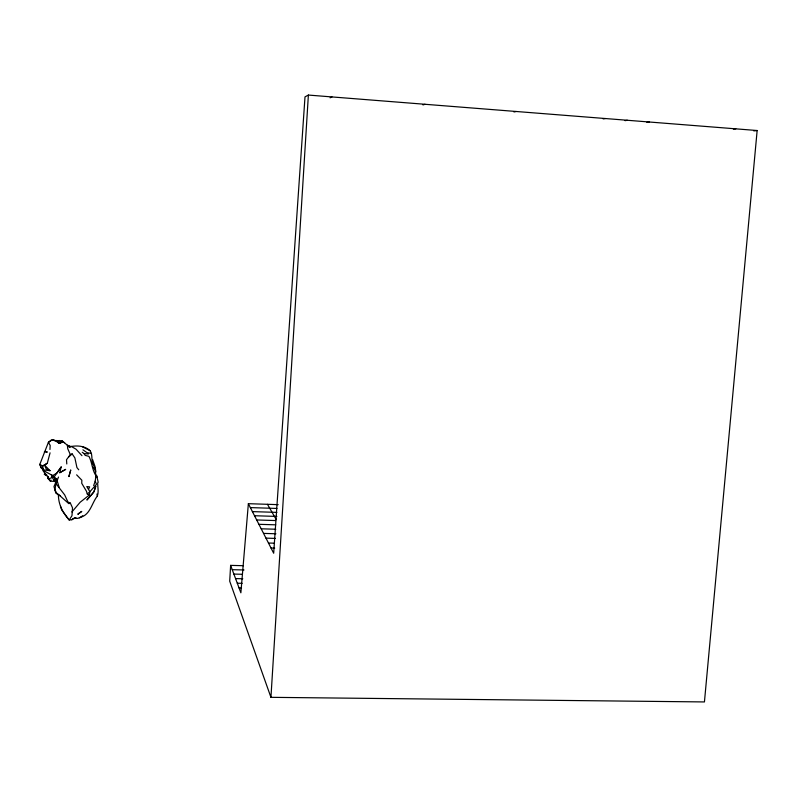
<?xml version="1.0" encoding="UTF-8"?>
<svg xmlns="http://www.w3.org/2000/svg" width="797" height="797" viewBox="0 0 797 797"><rect width="100%" height="100%" fill="white"/><g stroke="black" fill="none" stroke-linecap="round" stroke-linejoin="round"><path stroke-width="1.2" d="M48.149 476.496L48.049 478.569L50.43 481.159L54.614 481.428L56.587 482.723M49.952 449.468L50.181 445.463L48.408 442.325L51.416 439.934M243.424 565.701L230.632 565.372L229.705 581.172L270.94 697.335L704.438 701.938L757.15 130.529L308.379 95.062L305.002 96.865L273.68 553.228L248.365 503.684L278.173 504.65M270.94 697.335L308.379 95.062M248.365 503.684L240.873 592.809L230.632 565.372M58.39 494.897C58.47 504.78 62.863 512.85 69.19 519.983L71.979 515.699L72.517 507.858L70.365 503.116L67.904 501.961L64.687 494.907L55.969 483.63L58.49 477.064M71.909 511.963L80.148 502.249L89.334 495.017L89.892 491.739L96.487 484.257L95.222 481.119C96.078 476.317 95.74 471.117 94.295 466.434C90.38 461.792 93.339 455.505 90.131 450.723C84.741 445.593 76.163 445.184 69.289 446.908L62.325 440.98L52.293 440.333M55.969 483.63L54.893 489.776L55.84 493.174L59.964 495.804L68.841 503.674L70.365 503.116M47.511 477.084L48.049 478.569L47.73 476.397L44.393 474.325L44.702 473.059L42.849 470.419M59.755 472.711L65.593 469.423L59.755 472.711L61.18 466.952L53.897 477.343L56.577 478.848L59.098 487.166M50.062 452.835L47.292 463.276L42.58 466.076L39.85 464.312L48.408 442.325L52.592 439.665L54.057 439.974M74.101 517.95L77.887 518.399L79.75 517.462C90.3 515.3 91.605 503.206 97.354 496.053C98.888 491.849 97.682 487.326 97.662 482.992L98.19 482.255L96.576 475.151M93.976 491.59L95.829 486.18L93.817 492.118L86.893 500.038L93.229 492.556M93.657 485.592L95.222 481.119M88.527 489.378L89.633 486.887L86.763 486.539L89.892 491.739L87.271 493.971L89.334 495.017M50.968 480.043L50.43 481.159L48.607 478.519M61.18 466.952L56.886 473.079L52.642 475.59L44.931 471.326L41.006 467.799L39.85 464.312L41.195 467.401L43.018 468.616M66.789 463.964L66.5 459.73L70.335 454.609L72.168 453.921L74.878 457.916L76.94 467.6L78.734 469.782M68.592 457.02L72.168 453.921M60.442 506.085L61.678 509.871L69.19 519.983L71.79 519.744L73.115 518.598M56.577 478.848L55.302 478.539L53.628 479.874L55.959 481.757M58.44 442.893L60.243 443.411L62.325 441.817L62.325 440.98L58.44 442.893L56.786 440.452M79.59 517.92L82.739 515.729M47.292 463.276L42.58 466.076L43.397 469.871L50.012 470.678L44.502 465.05L46.276 469.005L50.012 470.678M71.79 519.744L75.048 518.03L76.243 518.199M330.088 97.812L331.95 96.925M57.932 441.209L59.705 440.482M49.175 478.589L52.403 477.562M422.958 104.935L425.03 104.277M513.965 111.978L516.147 111.48M69.289 446.908L70.654 446.599L67.386 445.154L67.715 448.671L70.335 454.609M603.14 118.922L605.371 118.534M625.067 120.656L627.388 120.277M646.875 122.379L649.296 122.001M733.379 129.144L735.8 128.845M753.813 130.917L757.15 130.529M55.69 479.884L53.628 479.874L51.257 474.623L53.509 476.566M237.287 583.215L242.168 583.324M239.06 587.947L241.531 588.007M232.236 569.676L244.002 569.965M233.88 574.079L242.218 574.278M235.563 578.592L242.796 578.761M265.969 538.144L275.433 538.413M268.459 543.026L274.467 543.195M271.03 548.047L274.686 548.147M258.905 524.316L275.722 524.824M261.197 528.8L275.802 529.228M263.548 533.402L275.892 533.761M68.622 446.529L70.654 446.599L68.492 446.091M250.358 507.599L276.938 508.446M252.41 511.614L276.898 512.381M254.512 515.729L276.858 516.426M256.684 519.963L275.632 520.551M44.343 451.939L47.342 452.078L45.299 451.232M82.24 452.258L83.954 453.513L88.397 454.021M91.525 453.533L86.843 452.566L82.948 449.817M44.393 474.325L46.874 475.171L44.702 473.059M62.325 441.817L64.627 442.704M90.131 450.723L82.39 446.778M60.243 443.411L52.592 439.665M71.152 446.37L76.064 449.219L81.952 455.665M60.552 496.013L56.637 493.054L54.893 489.776L53.987 486.539L55.69 482.613L55.302 478.539L54.256 477.214M51.725 476.377L52.821 477.333M76.632 474.833L81.842 480.212L81.742 483.311L86.465 491.271L87.271 493.971M97.354 477.413C92.044 471.724 92.522 463.037 88.955 456.342L85.229 455.396L83.954 453.513M92.502 466.534L95.341 470.051M55.302 478.539L56.348 479.844M52.642 475.59L53.897 477.343M267.473 504.312L276.21 519.524M92.572 459.53L94.982 466.355L95.899 471.914M96.935 494.05L97.354 496.053M70.704 470.14L68.901 476.536L70.704 470.14M78.524 513.587L77.787 514.294L81.782 511.395L78.524 513.587"/></g></svg>
